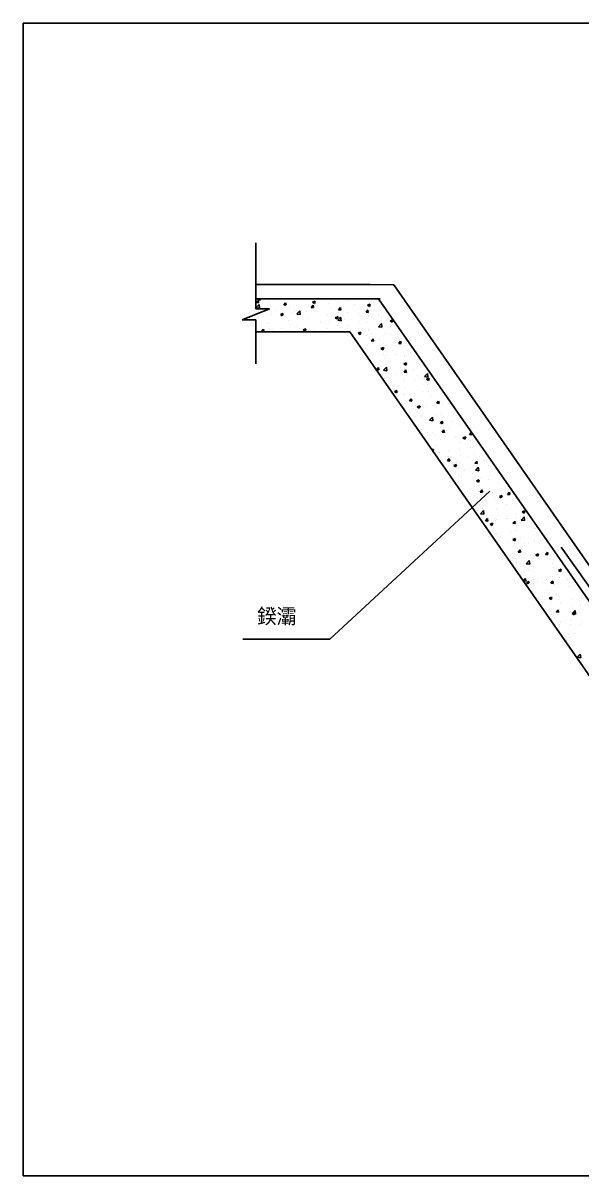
# Model space of a CAD drawing. Header units: metres. Extents: x 0 to 260, y 0 to 184.
# Drawn here: x 0 to 89.1, y 0 to 183.7 of the extents above; entities that cross this region are included whole.
import ezdxf

# ---------------------------------------------------------------- set-up
doc = ezdxf.new("R2010")
doc.units = ezdxf.units.M
doc.layers.add(' ', color=7, linetype='Continuous')

msp = doc.modelspace()

# ---------------------------------------------------------------- linework, layer by layer
at = {"layer": ' '}
for p, q in [((74.38, 109.13), (48.9, 85.56)), ((48.9, 85.56), (35.05, 85.56))]:
    msp.add_line(p, q, dxfattribs=at)
for p, q in [((259.82, 183.71), (0, 183.71)), ((0, 183.71), (0, 0)), ((37.11, 148.7), (37.11, 138.18)), ((37.11, 142.03), (55.33, 142.03)), ((55.33, 142.03), (59.12, 141.97)), ((96.71, 87.92), (59.12, 141.97)), ((37.11, 139.77), (56.93, 139.77)), ((37.37, 139.71), (37.53, 139.77)), ((37.37, 139.71), (37.68, 139.5)), ((37.68, 139.5), (37.77, 139.77)), ((42.91, 139.72), (42.91, 139.72)), ((55.91, 139.71), (55.91, 139.71)), ((56.65, 139.77), (97.65, 80.94)), ((39.3, 138.18), (34.92, 136.43)), ((37.11, 138.18), (39.3, 138.18)), ((37.13, 138.36), (37.61, 138.85)), ((37.14, 138.35), (37.68, 138.27)), ((37.18, 139.17), (37.47, 139.52)), ((37.18, 139.17), (37.54, 139.14)), ((37.31, 139.46), (37.31, 139.46)), ((37.54, 139.13), (37.47, 139.51)), ((37.68, 138.27), (37.61, 138.85)), ((39.06, 139.21), (39.06, 139.21)), ((39.27, 137.83), (39.27, 137.83)), ((40.39, 137.98), (40.39, 137.98)), ((41.55, 138.79), (41.84, 139.14)), ((41.55, 138.79), (41.91, 138.75)), ((41.92, 138.75), (41.84, 139.13)), ((42.44, 138.28), (42.44, 138.28)), ((43.19, 137.94), (43.19, 137.94)), ((43.64, 137.35), (44.12, 137.84)), ((43.65, 137.84), (43.65, 137.84)), ((44.18, 137.26), (44.12, 137.84)), ((45.14, 137.82), (45.14, 137.82)), ((45.57, 138.71), (45.57, 138.71)), ((45.92, 138.4), (46.22, 138.75)), ((45.92, 138.4), (46.29, 138.37)), ((46.13, 139.22), (46.56, 139.38)), ((46.13, 139.22), (46.44, 139.01)), ((46.29, 138.37), (46.22, 138.75)), ((46.44, 139.01), (46.56, 139.38)), ((46.75, 138.55), (46.75, 138.55)), ((48.65, 139.1), (48.65, 139.1)), ((48.99, 138.32), (48.99, 138.32)), ((50.29, 138.02), (50.59, 138.37)), ((50.29, 138.02), (50.66, 137.99)), ((50.3, 139.16), (50.3, 139.16)), ((50.51, 138.52), (50.51, 138.52)), ((50.66, 137.98), (50.59, 138.37)), ((51.82, 139.56), (51.82, 139.56)), ((52.82, 138.83), (52.82, 138.83)), ((54.67, 137.64), (54.96, 137.99)), ((54.87, 137.96), (54.87, 137.96)), ((54.89, 138.73), (55.32, 138.89)), ((54.89, 138.73), (55.2, 138.53)), ((55.03, 137.6), (54.96, 137.98)), ((55.2, 138.53), (55.32, 138.89)), ((56.67, 139.33), (56.67, 139.33)), ((34.92, 136.43), (37.11, 136.43)), ((35.14, 136.5), (35.14, 136.5)), ((36.08, 136.72), (36.08, 136.72)), ((37.11, 136.43), (37.11, 129.42)), ((37.45, 136.8), (37.45, 136.8)), ((39.64, 137.33), (39.64, 137.33)), ((41.01, 137.25), (41.44, 137.42)), ((41.01, 137.25), (41.31, 137.05)), ((41.3, 137.31), (41.3, 137.31)), ((41.32, 137.05), (41.44, 137.42)), ((42.37, 136.25), (42.37, 136.25)), ((42.83, 137.51), (42.83, 137.51)), ((43.64, 137.34), (44.18, 137.26)), ((45.5, 136.68), (45.5, 136.68)), ((46.9, 137.7), (46.9, 137.7)), ((48.58, 137.07), (48.58, 137.07)), ((48.91, 136.12), (48.91, 136.12)), ((49.77, 136.76), (50.2, 136.93)), ((49.77, 136.76), (50.08, 136.56)), ((50.08, 136.56), (50.2, 136.93)), ((50.15, 136.34), (50.62, 136.83)), ((50.15, 136.34), (50.69, 136.25)), ((50.16, 137.56), (50.16, 137.56)), ((50.69, 136.25), (50.62, 136.83)), ((51.22, 136.42), (51.22, 136.42)), ((51.74, 137.53), (51.74, 137.53)), ((53.41, 137.43), (53.41, 137.43)), ((53.61, 136.13), (53.61, 136.13)), ((54.67, 137.64), (55.03, 137.61)), ((55.07, 136.93), (55.07, 136.93)), ((56.59, 137.13), (56.59, 137.13)), ((56.66, 137.29), (56.66, 137.29)), ((57.16, 136.75), (57.16, 136.75)), ((57.88, 136.32), (57.88, 136.32)), ((58.53, 136.28), (58.96, 136.44)), ((58.53, 136.28), (58.84, 136.07)), ((58.84, 136.07), (58.96, 136.44)), ((37.11, 134.49), (52.07, 134.49)), ((38.02, 134.58), (38.32, 134.93)), ((38.02, 134.58), (38.39, 134.55)), ((38.39, 134.55), (38.32, 134.93)), ((39.2, 135.8), (39.2, 135.8)), ((39.21, 134.86), (39.21, 134.86)), ((39.7, 134.91), (39.7, 134.91)), ((41.22, 135.11), (41.22, 135.11)), ((42.46, 134.72), (42.46, 134.72)), ((42.64, 134.49), (42.69, 134.55)), ((42.7, 134.49), (42.69, 134.55)), ((43.53, 135.41), (43.53, 135.41)), ((44.65, 134.8), (45.08, 134.96)), ((44.65, 134.8), (44.95, 134.59)), ((44.95, 134.59), (45.08, 134.96)), ((45.42, 134.65), (45.42, 134.65)), ((45.71, 134.59), (45.71, 134.59)), ((46.5, 134.91), (46.5, 134.91)), ((47.38, 135.92), (47.38, 135.92)), ((48.5, 135.04), (48.5, 135.04)), ((50.05, 135.52), (50.05, 135.52)), ((51.67, 135.5), (51.67, 135.5)), ((52.07, 134.49), (93.6, 74.91)), ((52.22, 134.31), (52.22, 134.31)), ((53.41, 134.31), (53.84, 134.47)), ((53.41, 134.31), (53.71, 134.1)), ((53.46, 134.53), (53.46, 134.53)), ((53.71, 134.1), (53.84, 134.47)), ((54.8, 135.93), (54.8, 135.93)), ((54.99, 134.73), (54.99, 134.73)), ((55.07, 134.8), (55.07, 134.8)), ((55.48, 134.17), (55.48, 134.17)), ((56.65, 135.33), (57.13, 135.82)), ((56.65, 135.33), (57.2, 135.24)), ((57.19, 135.24), (57.13, 135.82)), ((57.3, 135.03), (57.3, 135.03)), ((57.8, 134.29), (57.8, 134.29)), ((58.62, 135.41), (58.62, 135.41)), ((53.51, 133.49), (53.51, 133.49)), ((54.72, 133.9), (54.72, 133.9)), ((55.51, 133.05), (55.81, 133.4)), ((55.51, 133.05), (55.88, 133.02)), ((55.7, 132.63), (55.7, 132.63)), ((55.88, 133.02), (55.81, 133.4)), ((56.76, 133.35), (56.76, 133.35)), ((57.39, 132.66), (57.39, 132.66)), ((58.73, 134.04), (58.73, 134.04)), ((59.55, 133.13), (59.55, 133.13)), ((59.88, 132.67), (60.25, 132.64)), ((59.89, 132.67), (60.18, 133.02)), ((60.02, 133.22), (60.02, 133.22)), ((60.25, 132.63), (60.18, 133.02)), ((60.89, 132.72), (60.89, 132.72)), ((60.95, 133.27), (60.95, 133.27)), ((61.07, 133.33), (61.07, 133.33)), ((53.84, 132.05), (53.84, 132.05)), ((54.65, 131.87), (54.65, 131.87)), ((57.05, 131.86), (57.48, 132.02)), ((57.05, 131.85), (57.35, 131.65)), ((57.35, 131.65), (57.48, 132.02)), ((57.52, 130.94), (57.52, 130.94)), ((57.73, 132.26), (57.73, 132.26)), ((57.94, 130.73), (57.94, 130.73)), ((59.47, 130.93), (59.47, 130.93)), ((60.77, 130.8), (60.77, 130.8)), ((60.82, 130.69), (60.82, 130.69)), ((61.78, 131.23), (61.78, 131.23)), ((56.36, 128.47), (56.65, 128.82)), ((56.72, 128.43), (56.65, 128.81)), ((57.14, 129.03), (57.14, 129.03)), ((57.46, 128.38), (57.94, 128.88)), ((57.65, 130.23), (57.65, 130.23)), ((58, 128.3), (57.94, 128.88)), ((60.17, 128.83), (60.17, 128.83)), ((60.69, 129.4), (61.12, 129.56)), ((60.69, 129.4), (60.99, 129.2)), ((60.7, 129.64), (60.7, 129.64)), ((60.75, 128.66), (60.75, 128.66)), ((60.99, 129.2), (61.12, 129.56)), ((63.88, 129.09), (63.88, 129.09)), ((56.36, 128.47), (56.72, 128.43)), ((57.46, 128.38), (58, 128.29)), ((57.58, 128.2), (57.58, 128.2)), ((57.62, 127), (57.62, 127)), ((57.86, 128.53), (57.86, 128.53)), ((58.6, 127.69), (58.6, 127.69)), ((59.59, 127.68), (59.59, 127.68)), ((60.73, 128.08), (61.03, 128.43)), ((60.73, 128.08), (61.09, 128.05)), ((60.87, 126.87), (60.87, 126.87)), ((61.1, 128.05), (61.03, 128.43)), ((62.16, 128.3), (62.16, 128.3)), ((62.42, 126.93), (62.42, 126.93)), ((62.84, 127.55), (62.84, 127.55)), ((63.8, 127.06), (63.8, 127.06)), ((63.95, 127.13), (63.95, 127.13)), ((63.97, 127.37), (64.44, 127.87)), ((63.97, 127.37), (64.51, 127.29)), ((64.33, 126.95), (64.75, 127.11)), ((64.33, 126.95), (64.63, 126.74)), ((64.51, 127.29), (64.44, 127.87)), ((64.63, 126.74), (64.75, 127.11)), ((58.57, 126.43), (58.57, 126.43)), ((59.21, 124.98), (59.63, 125.14)), ((59.21, 124.98), (59.51, 124.78)), ((59.51, 124.78), (59.63, 125.14)), ((60.67, 126.63), (60.67, 126.63)), ((60.93, 125.55), (60.93, 125.55)), ((63.73, 125.03), (63.73, 125.03)), ((64.12, 126.73), (64.12, 126.73)), ((64.49, 126.16), (64.49, 126.16)), ((64.65, 125.03), (64.65, 125.03)), ((60.6, 124.6), (60.6, 124.6)), ((60.82, 124.53), (60.82, 124.53)), ((61.58, 123.5), (61.87, 123.85)), ((61.58, 123.5), (61.94, 123.47)), ((61.63, 124.45), (61.63, 124.45)), ((61.94, 123.46), (61.87, 123.84)), ((62.34, 124.73), (62.34, 124.73)), ((64.88, 124.31), (64.88, 124.31)), ((65.95, 123.12), (66.24, 123.47)), ((65.95, 123.12), (66.31, 123.08)), ((66.31, 123.08), (66.24, 123.46)), ((66.73, 123.39), (66.73, 123.39)), ((66.9, 123.14), (66.9, 123.14)), ((67.79, 123.14), (67.79, 123.14)), ((60.52, 122.57), (60.52, 122.57)), ((60.74, 122.32), (60.74, 122.32)), ((62.84, 122.53), (63.27, 122.69)), ((62.84, 122.53), (63.15, 122.32)), ((63.05, 122.63), (63.05, 122.63)), ((63.15, 122.32), (63.27, 122.69)), ((63.65, 123), (63.65, 123)), ((64.23, 122.53), (64.23, 122.53)), ((66.66, 121.36), (66.66, 121.36)), ((62.14, 120.58), (62.14, 120.58)), ((63.58, 120.97), (63.58, 120.97)), ((63.69, 121.2), (63.69, 121.2)), ((64.77, 120.42), (65.25, 120.92)), ((64.78, 120.42), (65.32, 120.34)), ((64.98, 120.38), (64.98, 120.38)), ((65.32, 120.34), (65.25, 120.92)), ((65.29, 120.73), (65.29, 120.73)), ((65.7, 121.19), (65.7, 121.19)), ((66.48, 120.07), (66.91, 120.24)), ((66.48, 120.07), (66.79, 119.87)), ((66.79, 119.87), (66.91, 120.24)), ((66.82, 120.93), (66.82, 120.93)), ((66.95, 121.06), (66.95, 121.06)), ((68.23, 120.24), (68.23, 120.24)), ((69.13, 121.24), (69.13, 121.24)), ((69.75, 119.79), (69.75, 119.79)), ((62.7, 119.24), (62.72, 119.26)), ((62.73, 119.2), (62.72, 119.26)), ((63.51, 118.94), (63.51, 118.94)), ((63.69, 118.33), (63.69, 118.33)), ((64.47, 118.44), (64.47, 118.44)), ((65.22, 118.53), (65.22, 118.53)), ((65.73, 117.96), (65.73, 117.96)), ((66.58, 119.33), (66.58, 119.33)), ((66.79, 118.53), (67.16, 118.5)), ((66.8, 118.53), (67.09, 118.88)), ((67.16, 118.49), (67.09, 118.88)), ((67.52, 118.83), (67.52, 118.83)), ((68.02, 119.06), (68.02, 119.06)), ((68.99, 117.82), (68.99, 117.82)), ((69.68, 117.76), (69.68, 117.76)), ((70.12, 117.62), (70.55, 117.78)), ((70.12, 117.62), (70.42, 117.41)), ((70.43, 117.41), (70.55, 117.78)), ((71.17, 118.15), (71.46, 118.5)), ((71.17, 118.15), (71.53, 118.12)), ((71.53, 118.11), (71.46, 118.49)), ((65.16, 115.71), (65.43, 115.82)), ((65.32, 115.48), (65.43, 115.81)), ((65.92, 116.43), (65.92, 116.43)), ((66.51, 117.3), (66.51, 117.3)), ((69.77, 116.93), (69.77, 116.93)), ((71.3, 117.13), (71.3, 117.13)), ((71.33, 116.03), (71.33, 116.03)), ((72.73, 116.16), (72.73, 116.16)), ((66.44, 115.28), (66.44, 115.28)), ((67.64, 113.95), (67.94, 114.3)), ((67.64, 113.95), (68, 113.91)), ((67.77, 115.42), (67.77, 115.42)), ((67.8, 114.71), (67.8, 114.71)), ((68.01, 113.91), (67.94, 114.29)), ((68.17, 114.53), (68.17, 114.53)), ((69.23, 114.08), (69.23, 114.08)), ((69.6, 115.73), (69.6, 115.73)), ((69.69, 114.73), (69.69, 114.73)), ((71.06, 114.57), (71.06, 114.57)), ((72, 115.03), (72, 115.03)), ((72.01, 113.56), (72.31, 113.91)), ((72.38, 113.53), (72.31, 113.91)), ((72.66, 114.13), (72.66, 114.13)), ((72.79, 114.69), (72.79, 114.69)), ((73.76, 115.16), (73.79, 115.17)), ((73.76, 115.16), (73.83, 115.11)), ((68.09, 112.33), (68.09, 112.33)), ((68.64, 113.2), (69.07, 113.36)), ((68.64, 113.2), (68.94, 112.99)), ((68.94, 112.99), (69.07, 113.36)), ((69.09, 113.89), (69.09, 113.89)), ((69.53, 113.7), (69.53, 113.7)), ((70.4, 112.63), (70.4, 112.63)), ((72.01, 113.56), (72.38, 113.53)), ((72.09, 112.47), (72.56, 112.96)), ((72.09, 112.47), (72.63, 112.38)), ((72.34, 113.75), (72.34, 113.75)), ((72.63, 112.38), (72.56, 112.96)), ((72.58, 112.1), (72.58, 112.1)), ((74.25, 113.14), (74.25, 113.14)), ((75.12, 112.56), (75.12, 112.56)), ((69.45, 111.67), (69.45, 111.67)), ((69.84, 111.47), (69.84, 111.47)), ((71.56, 111.95), (71.56, 111.95)), ((72.28, 110.74), (72.7, 110.91)), ((72.28, 110.74), (72.58, 110.54)), ((72.58, 110.54), (72.7, 110.91)), ((72.64, 110.73), (72.64, 110.73)), ((73.1, 111.33), (73.1, 111.33)), ((74.17, 110.93), (74.17, 110.93)), ((75.59, 110.46), (75.59, 110.46)), ((76.35, 111.2), (76.35, 111.2)), ((76.48, 111.24), (76.48, 111.24)), ((72.51, 110.07), (72.51, 110.07)), ((72.57, 108.53), (72.57, 108.53)), ((72.86, 108.98), (73.15, 109.33)), ((72.86, 108.98), (73.22, 108.95)), ((73.22, 108.94), (73.15, 109.32)), ((74.86, 108.92), (74.86, 108.92)), ((74.88, 108.83), (74.88, 108.83)), ((75.51, 108.43), (75.51, 108.43)), ((75.92, 108.29), (76.34, 108.45)), ((76.22, 108.08), (76.34, 108.45)), ((77.23, 108.6), (77.53, 108.95)), ((77.23, 108.6), (77.6, 108.56)), ((77.6, 108.56), (77.53, 108.94)), ((71.04, 108.33), (71.04, 108.33)), ((71.31, 108.31), (71.31, 108.31)), ((71.91, 108.22), (71.91, 108.22)), ((72.44, 108.04), (72.44, 108.04)), ((72.77, 106.97), (72.77, 106.97)), ((73.2, 107.4), (73.2, 107.4)), ((75.16, 108.08), (75.16, 108.08)), ((75.92, 108.29), (76.22, 108.08)), ((76.33, 107.58), (76.33, 107.58)), ((76.45, 107.26), (76.45, 107.26)), ((77.12, 106.94), (77.12, 106.94)), ((78.42, 107.94), (78.42, 107.94)), ((78.61, 106.86), (78.61, 106.86)), ((78.65, 107.14), (78.65, 107.14)), ((72.36, 106.01), (72.36, 106.01)), ((72.9, 105.52), (73.37, 106.02)), ((72.9, 105.52), (73.44, 105.44)), ((73.27, 106.43), (73.27, 106.43)), ((73.44, 105.44), (73.37, 106.02)), ((73.71, 104.39), (74, 104.74)), ((73.95, 104.98), (73.95, 104.98)), ((74.07, 104.36), (74, 104.74)), ((75.1, 104.84), (75.1, 104.84)), ((75.44, 106.41), (75.44, 106.41)), ((77.04, 104.73), (77.04, 104.73)), ((77.21, 104.84), (77.21, 104.84)), ((78.53, 104.83), (78.53, 104.83)), ((78.65, 105.45), (78.65, 105.45)), ((79.35, 105.04), (79.35, 105.04)), ((79.4, 104.51), (79.88, 105.01)), ((79.55, 105.83), (79.98, 106)), ((79.55, 105.83), (79.86, 105.63)), ((79.86, 105.63), (79.98, 106)), ((79.95, 104.43), (79.88, 105.01)), ((73.7, 104.39), (74.07, 104.36)), ((74.43, 103.87), (74.86, 104.03)), ((74.43, 103.87), (74.74, 103.66)), ((74.74, 103.66), (74.86, 104.03)), ((75.37, 104.38), (75.37, 104.38)), ((75.52, 104.53), (75.52, 104.53)), ((78.08, 104.01), (78.37, 104.36)), ((78.08, 104.01), (78.44, 103.98)), ((78.44, 103.97), (78.37, 104.36)), ((79.4, 104.51), (79.95, 104.43)), ((80.46, 104.71), (80.46, 104.71)), ((81.59, 103.23), (81.59, 103.23)), ((81.6, 103.14), (81.6, 103.14)), ((75.29, 102.35), (75.29, 102.35)), ((75.44, 102.33), (75.44, 102.33)), ((76.02, 101.73), (76.02, 101.73)), ((77.75, 102.63), (77.75, 102.63)), ((78.07, 101.41), (78.5, 101.58)), ((78.07, 101.41), (78.37, 101.21)), ((78.37, 101.21), (78.5, 101.58)), ((78.4, 101.81), (78.4, 101.81)), ((78.46, 102.8), (78.46, 102.8)), ((79.27, 101.59), (79.27, 101.59)), ((81.51, 101.2), (81.51, 101.2)), ((81.96, 102.42), (81.96, 102.42)), ((82.53, 101.45), (82.53, 101.45)), ((83.42, 101.08), (83.42, 101.08)), ((76.15, 100.23), (76.15, 100.23)), ((76.31, 99.86), (76.31, 99.86)), ((77.3, 100.91), (77.3, 100.91)), ((78.38, 100.77), (78.38, 100.77)), ((78.92, 99.42), (79.22, 99.77)), ((78.92, 99.42), (79.29, 99.39)), ((79.29, 99.39), (79.22, 99.77)), ((79.86, 100.47), (79.86, 100.47)), ((80, 100.73), (80, 100.73)), ((80.56, 100.77), (80.56, 100.77)), ((81.52, 100.94), (81.52, 100.94)), ((83.3, 99.04), (83.59, 99.39)), ((83.66, 99.01), (83.59, 99.39)), ((83.81, 100.64), (83.81, 100.64)), ((84.52, 99.56), (84.52, 99.56)), ((85.77, 100.17), (85.77, 100.17)), ((85.77, 100.17), (98.29, 82.5)), ((78.06, 98.49), (78.06, 98.49)), ((78.31, 98.74), (78.31, 98.74)), ((78.39, 98.33), (78.39, 98.33)), ((78.64, 97.73), (78.64, 97.73)), ((79.92, 98.53), (79.92, 98.53)), ((80.21, 97.56), (80.69, 98.06)), ((80.21, 97.56), (80.75, 97.48)), ((80.75, 97.48), (80.69, 98.06)), ((81.31, 98.36), (81.31, 98.36)), ((81.44, 99.17), (81.44, 99.17)), ((81.71, 98.96), (82.14, 99.12)), ((81.71, 98.96), (82.01, 98.75)), ((82.01, 98.75), (82.14, 99.12)), ((82.19, 98.34), (82.19, 98.34)), ((82.23, 98.83), (82.23, 98.83)), ((83.29, 99.04), (83.66, 99.01)), ((84.45, 97.54), (84.45, 97.54)), ((84.57, 98.22), (84.57, 98.22)), ((80.62, 96.43), (80.62, 96.43)), ((81.37, 97.14), (81.37, 97.14)), ((84.47, 96.94), (84.47, 96.94)), ((85.35, 96.5), (85.78, 96.67)), ((85.35, 96.5), (85.65, 96.3)), ((85.65, 96.3), (85.78, 96.67)), ((86, 97.14), (86, 97.14)), ((86.72, 96.56), (86.75, 96.59)), ((86.72, 96.55), (86.78, 96.54)), ((79.77, 94.84), (80.06, 95.19)), ((79.77, 94.84), (80.13, 94.81)), ((80.13, 94.8), (80.06, 95.18)), ((80.13, 95.24), (80.13, 95.24)), ((80.23, 94.54), (80.65, 94.7)), ((80.23, 94.54), (80.53, 94.33)), ((80.53, 94.33), (80.65, 94.7)), ((81.29, 95.12), (81.29, 95.12)), ((81.41, 94.42), (81.41, 94.42)), ((81.94, 94.7), (81.94, 94.7)), ((82.87, 94.53), (82.87, 94.53)), ((83.38, 95.1), (83.38, 95.1)), ((84.14, 94.46), (84.44, 94.81)), ((84.14, 94.46), (84.51, 94.42)), ((84.37, 95.51), (84.37, 95.51)), ((84.4, 94.73), (84.4, 94.73)), ((84.51, 94.42), (84.44, 94.8)), ((84.67, 94.28), (84.67, 94.28)), ((85.49, 95.31), (85.49, 95.31)), ((86.64, 94.97), (86.64, 94.97)), ((86.7, 95.04), (86.7, 95.04)), ((86.95, 93.97), (86.95, 93.97)), ((87.46, 93.93), (87.46, 93.93)), ((87.92, 94.15), (87.92, 94.15)), ((81.22, 93.09), (81.22, 93.09)), ((82.17, 92), (82.17, 92)), ((82.79, 92.33), (82.79, 92.33)), ((83.4, 93.36), (83.4, 93.36)), ((83.87, 92.08), (84.29, 92.25)), ((83.87, 92.08), (84.17, 91.88)), ((84.17, 91.88), (84.29, 92.25)), ((84.3, 93.48), (84.3, 93.48)), ((85.1, 92.63), (85.1, 92.63)), ((85.42, 91.87), (85.42, 91.87)), ((87.39, 91.9), (87.39, 91.9)), ((88.95, 93.14), (88.95, 93.14)), ((83.5, 90.23), (83.5, 90.23)), ((84.22, 91.45), (84.22, 91.45)), ((84.99, 89.87), (85.28, 90.22)), ((85.35, 89.83), (85.28, 90.22)), ((85.73, 91.23), (85.73, 91.23)), ((87.35, 90.74), (87.35, 90.74)), ((87.52, 89.61), (88, 90.1)), ((88.07, 89.52), (88, 90.1)), ((88.68, 91.73), (88.68, 91.73)), ((88.87, 90.94), (88.87, 90.94)), ((84.15, 89.42), (84.15, 89.42)), ((84.24, 88.75), (84.24, 88.75)), ((84.99, 89.87), (85.35, 89.84)), ((85.74, 88.33), (85.74, 88.33)), ((87.27, 88.53), (87.27, 88.53)), ((87.32, 89.87), (87.32, 89.87)), ((87.49, 88.61), (87.49, 88.61)), ((87.5, 89.63), (87.93, 89.79)), ((87.5, 89.63), (87.81, 89.42)), ((87.53, 89.61), (88.07, 89.52)), ((87.81, 89.42), (87.93, 89.79)), ((89.03, 88.2), (89.03, 88.2)), ((85.48, 87.59), (85.48, 87.59)), ((85.52, 87.93), (85.52, 87.93)), ((87.24, 87.85), (87.24, 87.85)), ((87.97, 86.43), (87.97, 86.43)), ((88.78, 87.8), (88.78, 87.8)), ((86.12, 85.63), (86.13, 85.64)), ((86.13, 85.63), (86.13, 85.63)), ((86.28, 85.52), (86.28, 85.52)), ((86.34, 85.33), (86.45, 85.37)), ((86.4, 85.23), (86.45, 85.37)), ((86.94, 86.25), (86.94, 86.25)), ((87.17, 85.82), (87.17, 85.82)), ((88.33, 82.66), (88.81, 83.16)), ((88.88, 82.58), (88.81, 83.16)), ((88.33, 82.66), (88.88, 82.58)), ((88.62, 82.13), (88.62, 82.13)), ((0, 0), (259.82, 0))]:
    msp.add_line(p, q)

# ---------------------------------------------------------------- texts
msp.add_text('鍨灞', height=2.4, dxfattribs=at).set_placement((37.31, 87.99))

doc.saveas('drawing.dxf')
